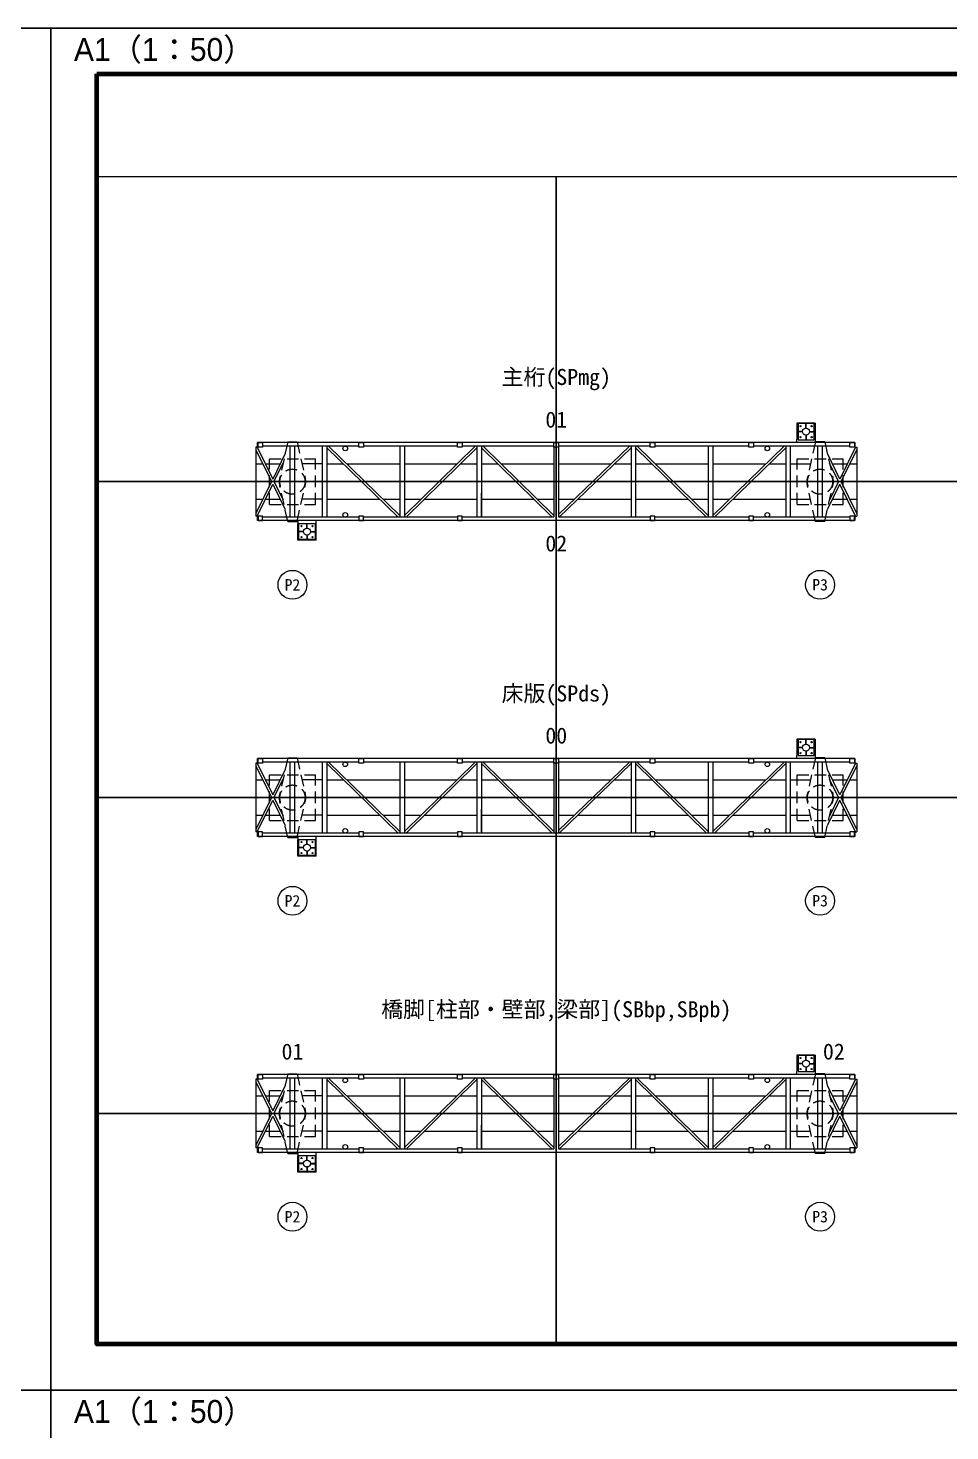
# Model space of a CAD drawing. Header units: millimetres. Extents: x 1420435 to 1630685, y -90750 to 107450.
# Drawn here: x 1504035 to 1524128, y 76858 to 107450 of the extents above; entities that cross this region are included whole.
import ezdxf
from ezdxf.enums import TextEntityAlignment as Align

# ---------------------------------------------------------------- set-up
doc = ezdxf.new("R2010")
doc.units = ezdxf.units.MM
doc.linetypes.add('DASHED', pattern=[19.05, 12.7, -6.35])
doc.layers.get('Defpoints').update_dxf_attribs({"color": 4})
for name, color, linetype, lineweight in [('D-MTR-FRAM', 7, 'Continuous', 13), ('D-STR', 1, 'Continuous', 13), ('D-STR-HTXT', 7, 'Continuous', 13), ('D-STR-TXT', 7, 'Continuous', 13), ('D-TTL', 2, 'Continuous', 140)]:
    doc.layers.add(name, color=color, linetype=linetype, lineweight=lineweight)
doc.styles.add('MS ゴシック', font='MS Gothic.ttf')
doc.styles.add('MSゴシック', font='MS Gothic.ttf')

msp = doc.modelspace()

# ---------------------------------------------------------------- linework, layer by layer
at = {"layer": 'D-MTR-FRAM'}
msp.add_lwpolyline([(1505535, 104208), (1505535, 78750), (1545585, 78750), (1545585, 104208)], close=True, dxfattribs=at)
at = {"layer": 'D-STR', "color": 0}
for p, q in [((1521193, 98834), (1520793, 98834)), ((1520793, 98834), (1520793, 98480)), ((1520989, 98724), (1520989, 98814)), ((1520998, 98724), (1520998, 98814)), ((1521193, 98834), (1521193, 98480)), ((1520919, 98654), (1520828, 98654)), ((1520919, 98645), (1520828, 98645)), ((1520989, 98574), (1520989, 98484)), ((1520998, 98574), (1520998, 98484)), ((1521068, 98654), (1521158, 98654)), ((1521068, 98645), (1521158, 98645)), ((1508998, 98309), (1508998, 96809)), ((1509038, 98309), (1508998, 98309)), ((1508998, 98252), (1509339, 97559)), ((1509026, 98309), (1509367, 97616)), ((1509038, 98309), (1509038, 98409)), ((1509698, 98429), (1509898, 98429)), ((1509698, 98429), (1509698, 98429)), ((1509748, 96784), (1509748, 98334)), ((1509848, 96784), (1509848, 98334)), ((1510448, 98329), (1510448, 97944)), ((1511248, 98334), (1510498, 98334)), ((1510548, 98329), (1510548, 97944)), ((1512102, 96784), (1510548, 98299)), ((1512138, 96819), (1510584, 98334)), ((1512138, 98329), (1512138, 97944)), ((1513782, 98334), (1512238, 96819)), ((1512238, 98329), (1512238, 97944)), ((1513818, 98299), (1512274, 96784)), ((1513818, 98329), (1513818, 97944)), ((1513918, 98329), (1513918, 97944)), ((1515462, 96784), (1513918, 98299)), ((1515498, 96819), (1513954, 98334)), ((1515498, 98329), (1515498, 97944)), ((1517142, 98334), (1515598, 96844)), ((1515598, 98329), (1515598, 97944)), ((1517178, 98299), (1515608, 96784)), ((1517178, 98329), (1517178, 97944)), ((1517278, 98329), (1517278, 97944)), ((1518822, 96784), (1517278, 98299)), ((1518858, 96819), (1517314, 98334)), ((1518858, 98329), (1518858, 97944)), ((1520512, 98334), (1518958, 96819)), ((1518958, 98329), (1518958, 97944)), ((1520548, 98299), (1518994, 96784)), ((1520548, 98329), (1520548, 97944)), ((1520648, 98329), (1520648, 97944)), ((1520776, 98429), (1520776, 98429)), ((1520776, 98429), (1520776, 98429)), ((1521398, 98429), (1521198, 98429)), ((1521198, 98429), (1521198, 98429)), ((1521248, 96784), (1521248, 98334)), ((1521348, 96784), (1521348, 98334)), ((1521398, 98429), (1521398, 98429)), ((1522070, 98309), (1521729, 97616)), ((1521757, 97559), (1522098, 98253)), ((1522058, 98409), (1522058, 98309)), ((1522058, 98309), (1522098, 98309)), ((1522098, 98309), (1522098, 96809)), ((1508998, 97944), (1509150, 97944)), ((1509206, 97944), (1509528, 97944)), ((1509640, 98170), (1509367, 97616)), ((1509395, 97560), (1509592, 97961)), ((1510448, 97944), (1510007, 97944)), ((1510448, 97944), (1510448, 97559)), ((1510548, 97944), (1510548, 97559)), ((1510548, 97944), (1510912, 97944)), ((1510984, 97944), (1512138, 97944)), ((1512138, 97944), (1512138, 97559)), ((1512238, 97944), (1512238, 97559)), ((1512238, 97944), (1513385, 97944)), ((1513456, 97944), (1513818, 97944)), ((1513818, 97944), (1513818, 97559)), ((1513918, 97944), (1513918, 97559)), ((1513918, 97944), (1514280, 97944)), ((1514351, 97944), (1515498, 97944)), ((1515498, 97944), (1515498, 97559)), ((1515598, 97944), (1515598, 97559)), ((1515598, 97944), (1516738, 97944)), ((1516810, 97944), (1517178, 97944)), ((1517178, 97944), (1517178, 97559)), ((1517278, 97944), (1517278, 97559)), ((1517278, 97944), (1517640, 97944)), ((1517711, 97944), (1518858, 97944)), ((1518858, 97944), (1518858, 97559)), ((1518958, 97944), (1518958, 97559)), ((1518958, 97944), (1520112, 97944)), ((1520184, 97944), (1520548, 97944)), ((1520548, 97944), (1520548, 97559)), ((1520648, 97944), (1520648, 97559)), ((1520648, 97944), (1521089, 97944)), ((1521729, 97616), (1521456, 98171)), ((1521701, 97559), (1521504, 97960)), ((1521568, 97944), (1521891, 97944)), ((1521946, 97944), (1522098, 97944)), ((1509339, 97559), (1508998, 96866)), ((1508998, 97559), (1509339, 97559)), ((1509026, 96809), (1509367, 97502)), ((1509367, 97502), (1509640, 96948)), ((1509373, 97547), (1509373, 97547)), ((1509395, 97560), (1509592, 97159)), ((1509395, 97559), (1509508, 97559)), ((1510088, 97559), (1510448, 97559)), ((1510448, 97559), (1510448, 97174)), ((1510548, 97559), (1510548, 97174)), ((1510548, 97559), (1511307, 97559)), ((1511379, 97559), (1512138, 97559)), ((1512138, 97559), (1512138, 97174)), ((1512238, 97559), (1512238, 97174)), ((1512238, 97559), (1512992, 97559)), ((1513064, 97559), (1513818, 97559)), ((1513818, 97559), (1513818, 97174)), ((1513918, 97559), (1513918, 97174)), ((1513918, 97559), (1514672, 97559)), ((1513918, 96809), (1513918, 97309)), ((1514744, 97559), (1515498, 97559)), ((1515498, 97559), (1515498, 97174)), ((1515598, 97559), (1515598, 97174)), ((1515598, 97559), (1516339, 97559)), ((1516411, 97559), (1517178, 97559)), ((1517178, 97559), (1517178, 97174)), ((1517278, 97559), (1517278, 97174)), ((1517278, 97559), (1518032, 97559)), ((1518104, 97559), (1518858, 97559)), ((1518858, 97559), (1518858, 97174)), ((1518958, 97559), (1518958, 97174)), ((1518958, 97559), (1519717, 97559)), ((1519789, 97559), (1520548, 97559)), ((1520548, 97559), (1520548, 97174)), ((1520648, 97559), (1520648, 97174)), ((1520648, 97559), (1521008, 97559)), ((1521456, 96948), (1521729, 97502)), ((1521701, 97559), (1521504, 97157)), ((1521588, 97559), (1521701, 97559)), ((1522070, 96809), (1521729, 97502)), ((1522098, 96866), (1521757, 97559)), ((1521757, 97559), (1522098, 97559)), ((1508998, 97174), (1509150, 97174)), ((1509206, 97174), (1509528, 97174)), ((1510448, 97174), (1510007, 97174)), ((1510448, 97174), (1510448, 96789)), ((1510548, 97174), (1510548, 96789)), ((1510548, 97174), (1511702, 97174)), ((1511774, 97174), (1512138, 97174)), ((1512138, 97174), (1512138, 96789)), ((1512238, 97174), (1512238, 96789)), ((1512238, 97174), (1512600, 97174)), ((1512671, 97174), (1513818, 97174)), ((1513818, 97174), (1513818, 96789)), ((1513918, 97174), (1513918, 96789)), ((1513918, 97174), (1515065, 97174)), ((1515136, 97174), (1515498, 97174)), ((1515498, 97174), (1515498, 96789)), ((1515598, 97174), (1515940, 97174)), ((1515598, 97174), (1515598, 96789)), ((1516012, 97174), (1517178, 97174)), ((1517178, 97174), (1517178, 96789)), ((1517278, 97174), (1517278, 96789)), ((1517278, 97174), (1518425, 97174)), ((1518496, 97174), (1518858, 97174)), ((1518858, 97174), (1518858, 96789)), ((1518958, 97174), (1518958, 96789)), ((1518958, 97174), (1519322, 97174)), ((1519394, 97174), (1520548, 97174)), ((1520548, 97174), (1520548, 96789)), ((1520648, 97174), (1520648, 96789)), ((1520648, 97174), (1521089, 97174)), ((1521568, 97174), (1521891, 97174)), ((1521946, 97174), (1522098, 97174)), ((1509038, 96809), (1508998, 96809)), ((1509038, 96709), (1509038, 96809)), ((1509698, 96689), (1509898, 96689)), ((1509698, 96689), (1509698, 96689)), ((1509898, 96689), (1509898, 96689)), ((1521398, 96689), (1521198, 96689)), ((1521198, 96689), (1521198, 96689)), ((1521398, 96689), (1521398, 96689)), ((1522058, 96809), (1522058, 96709)), ((1522058, 96809), (1522098, 96809)), ((1509915, 96284), (1509915, 96639)), ((1510040, 96474), (1509950, 96474)), ((1510040, 96465), (1509950, 96465)), ((1510110, 96544), (1510110, 96634)), ((1510110, 96394), (1510110, 96304)), ((1510119, 96544), (1510119, 96634)), ((1510119, 96394), (1510119, 96304)), ((1510190, 96474), (1510280, 96474)), ((1510190, 96465), (1510280, 96465)), ((1510315, 96284), (1510315, 96639)), ((1510315, 96284), (1509915, 96284)), ((1521193, 91944), (1520793, 91944)), ((1520793, 91944), (1520793, 91590)), ((1520989, 91834), (1520989, 91924)), ((1520998, 91834), (1520998, 91924)), ((1521193, 91944), (1521193, 91590)), ((1522058, 91519), (1509038, 91519)), ((1509038, 91419), (1509038, 91519)), ((1509698, 91539), (1509898, 91539)), ((1509698, 91539), (1509698, 91539)), ((1520776, 91539), (1520776, 91539)), ((1520776, 91539), (1520776, 91539)), ((1520919, 91764), (1520828, 91764)), ((1520919, 91755), (1520828, 91755)), ((1520989, 91684), (1520989, 91594)), ((1520998, 91684), (1520998, 91594)), ((1521068, 91764), (1521158, 91764)), ((1521068, 91755), (1521158, 91755)), ((1521398, 91539), (1521198, 91539)), ((1521198, 91539), (1521198, 91539)), ((1521398, 91539), (1521398, 91539)), ((1522058, 91519), (1522058, 91419)), ((1509038, 91419), (1508998, 91419)), ((1508998, 91362), (1509339, 90669)), ((1509026, 91419), (1509367, 90726)), ((1509640, 91280), (1509367, 90726)), ((1509748, 89894), (1509748, 91444)), ((1509848, 89894), (1509848, 91444)), ((1510448, 91439), (1510448, 91054)), ((1511248, 91444), (1510498, 91444)), ((1510548, 91439), (1510548, 91054)), ((1512102, 89894), (1510548, 91409)), ((1512138, 89929), (1510584, 91444)), ((1512138, 91439), (1512138, 91054)), ((1513782, 91444), (1512238, 89929)), ((1512238, 91439), (1512238, 91054)), ((1513818, 91409), (1512274, 89894)), ((1513818, 91439), (1513818, 91054)), ((1513918, 91439), (1513918, 91054)), ((1515462, 89894), (1513918, 91409)), ((1515498, 89929), (1513954, 91444)), ((1515498, 91439), (1515498, 91054)), ((1517142, 91444), (1515598, 89954)), ((1515598, 91439), (1515598, 91054)), ((1517178, 91409), (1515608, 89894)), ((1517178, 91439), (1517178, 91054)), ((1517278, 91439), (1517278, 91054)), ((1518822, 89894), (1517278, 91409)), ((1518858, 89929), (1517314, 91444)), ((1518858, 91439), (1518858, 91054)), ((1520512, 91444), (1518958, 89929)), ((1518958, 91439), (1518958, 91054)), ((1520548, 91409), (1518994, 89894)), ((1520548, 91439), (1520548, 91054)), ((1520648, 91439), (1520648, 91054)), ((1521248, 89894), (1521248, 91444)), ((1521348, 89894), (1521348, 91444)), ((1521729, 90726), (1521456, 91281)), ((1522070, 91419), (1521729, 90726)), ((1521757, 90669), (1522098, 91363)), ((1522058, 91419), (1522098, 91419)), ((1509395, 90670), (1509592, 91071)), ((1510448, 91054), (1510448, 90669)), ((1510548, 91054), (1510548, 90669)), ((1512138, 91054), (1512138, 90669)), ((1512238, 91054), (1512238, 90669)), ((1513818, 91054), (1513818, 90669)), ((1513918, 91054), (1513918, 90669)), ((1515498, 91054), (1515498, 90669)), ((1515598, 91054), (1515598, 90669)), ((1517178, 91054), (1517178, 90669)), ((1517278, 91054), (1517278, 90669)), ((1518858, 91054), (1518858, 90669)), ((1518958, 91054), (1518958, 90669)), ((1520548, 91054), (1520548, 90669)), ((1520648, 91054), (1520648, 90669)), ((1521701, 90669), (1521504, 91070)), ((1509339, 90669), (1508998, 89976)), ((1509026, 89919), (1509367, 90612)), ((1509367, 90612), (1509640, 90058)), ((1509395, 90670), (1509592, 90269)), ((1510448, 90669), (1510448, 90284)), ((1510548, 90669), (1510548, 90284)), ((1512138, 90669), (1512138, 90284)), ((1512238, 90669), (1512238, 90284)), ((1513818, 90669), (1513818, 90284)), ((1513918, 90669), (1513918, 90284)), ((1515498, 90669), (1515498, 90284)), ((1515598, 90669), (1515598, 90284)), ((1517178, 90669), (1517178, 90284)), ((1517278, 90669), (1517278, 90284)), ((1518858, 90669), (1518858, 90284)), ((1518958, 90669), (1518958, 90284)), ((1520548, 90669), (1520548, 90284)), ((1520648, 90669), (1520648, 90284)), ((1521456, 90058), (1521729, 90612)), ((1521701, 90669), (1521504, 90267)), ((1522070, 89919), (1521729, 90612)), ((1522098, 89976), (1521757, 90669)), ((1510448, 90284), (1510448, 89899)), ((1510548, 90284), (1510548, 89899)), ((1512138, 90284), (1512138, 89899)), ((1512238, 90284), (1512238, 89899)), ((1513818, 90284), (1513818, 89899)), ((1513918, 89919), (1513918, 90419)), ((1513918, 90284), (1513918, 89899)), ((1515498, 90284), (1515498, 89899)), ((1515598, 90284), (1515598, 89899)), ((1517178, 90284), (1517178, 89899)), ((1517278, 90284), (1517278, 89899)), ((1518858, 90284), (1518858, 89899)), ((1518958, 90284), (1518958, 89899)), ((1520548, 90284), (1520548, 89899)), ((1520648, 90284), (1520648, 89899)), ((1509038, 89919), (1508998, 89919)), ((1509038, 89819), (1509038, 89919)), ((1522058, 89819), (1509038, 89819)), ((1509698, 89799), (1509898, 89799)), ((1509698, 89799), (1509698, 89799)), ((1509898, 89799), (1509898, 89799)), ((1509915, 89394), (1509915, 89749)), ((1510110, 89654), (1510110, 89744)), ((1510119, 89654), (1510119, 89744)), ((1510315, 89394), (1510315, 89749)), ((1521398, 89799), (1521198, 89799)), ((1521198, 89799), (1521198, 89799)), ((1521398, 89799), (1521398, 89799)), ((1522058, 89919), (1522058, 89819)), ((1522058, 89919), (1522098, 89919)), ((1510315, 89394), (1509915, 89394)), ((1510040, 89584), (1509950, 89584)), ((1510040, 89575), (1509950, 89575)), ((1510110, 89504), (1510110, 89414)), ((1510119, 89504), (1510119, 89414)), ((1510190, 89584), (1510280, 89584)), ((1510190, 89575), (1510280, 89575)), ((1521193, 85054), (1520793, 85054)), ((1520793, 85054), (1520793, 84700)), ((1521193, 85054), (1521193, 84700)), ((1520919, 84874), (1520828, 84874)), ((1520919, 84865), (1520828, 84865)), ((1520989, 84944), (1520989, 85034)), ((1520989, 84794), (1520989, 84704)), ((1520998, 84944), (1520998, 85034)), ((1520998, 84794), (1520998, 84704)), ((1521068, 84874), (1521158, 84874)), ((1521068, 84865), (1521158, 84865)), ((1508998, 84529), (1508998, 83029)), ((1509038, 84529), (1508998, 84529)), ((1508998, 84472), (1509339, 83779)), ((1509026, 84529), (1509367, 83836)), ((1522058, 84629), (1509038, 84629)), ((1509038, 84529), (1509038, 84629)), ((1511248, 84554), (1509148, 84554)), ((1509698, 84649), (1509698, 84649)), ((1509748, 83004), (1509748, 84554)), ((1509848, 83004), (1509848, 84554)), ((1510448, 84549), (1510448, 84164)), ((1511248, 84554), (1510498, 84554)), ((1510548, 84549), (1510548, 84164)), ((1512102, 83004), (1510548, 84519)), ((1512138, 83039), (1510584, 84554)), ((1513398, 84554), (1511348, 84554)), ((1512138, 84549), (1512138, 84164)), ((1513782, 84554), (1512238, 83039)), ((1512238, 84549), (1512238, 84164)), ((1513818, 84519), (1512274, 83004)), ((1515498, 84554), (1513498, 84554)), ((1513818, 84549), (1513818, 84164)), ((1513918, 84549), (1513918, 84164)), ((1515462, 83004), (1513918, 84519)), ((1515498, 83039), (1513954, 84554)), ((1515498, 84549), (1515498, 84164)), ((1517598, 84554), (1515598, 84554)), ((1517142, 84554), (1515598, 83064)), ((1515598, 84549), (1515598, 84164)), ((1517178, 84519), (1515608, 83004)), ((1517178, 84549), (1517178, 84164)), ((1517278, 84549), (1517278, 84164)), ((1518822, 83004), (1517278, 84519)), ((1518858, 83039), (1517314, 84554)), ((1519748, 84554), (1517698, 84554)), ((1518858, 84549), (1518858, 84164)), ((1520512, 84554), (1518958, 83039)), ((1518958, 84549), (1518958, 84164)), ((1520548, 84519), (1518994, 83004)), ((1521948, 84554), (1519848, 84554)), ((1520598, 84554), (1519848, 84554)), ((1520548, 84549), (1520548, 84164)), ((1520648, 84549), (1520648, 84164)), ((1520776, 84649), (1520776, 84649)), ((1520776, 84649), (1520776, 84649)), ((1521198, 84649), (1521198, 84649)), ((1521248, 83004), (1521248, 84554)), ((1521348, 83004), (1521348, 84554)), ((1521398, 84649), (1521398, 84649)), ((1522070, 84529), (1521729, 83836)), ((1521757, 83779), (1522098, 84473)), ((1522058, 84629), (1522058, 84529)), ((1522058, 84529), (1522098, 84529)), ((1522098, 84529), (1522098, 83029)), ((1508998, 84164), (1509150, 84164)), ((1509206, 84164), (1509528, 84164)), ((1509640, 84390), (1509367, 83836)), ((1509395, 83780), (1509592, 84181)), ((1510448, 84164), (1510007, 84164)), ((1510448, 84164), (1510448, 83779)), ((1510548, 84164), (1510548, 83779)), ((1510548, 84164), (1510912, 84164)), ((1510984, 84164), (1512138, 84164)), ((1512138, 84164), (1512138, 83779)), ((1512238, 84164), (1512238, 83779)), ((1512238, 84164), (1513385, 84164)), ((1513456, 84164), (1513818, 84164)), ((1513818, 84164), (1513818, 83779)), ((1513918, 84164), (1513918, 83779)), ((1513918, 84164), (1514280, 84164)), ((1514351, 84164), (1515498, 84164)), ((1515498, 84164), (1515498, 83779)), ((1515598, 84164), (1515598, 83779)), ((1515598, 84164), (1516738, 84164)), ((1516810, 84164), (1517178, 84164)), ((1517178, 84164), (1517178, 83779)), ((1517278, 84164), (1517278, 83779)), ((1517278, 84164), (1517640, 84164)), ((1517711, 84164), (1518858, 84164)), ((1518858, 84164), (1518858, 83779)), ((1518958, 84164), (1518958, 83779)), ((1518958, 84164), (1520112, 84164)), ((1520184, 84164), (1520548, 84164)), ((1520548, 84164), (1520548, 83779)), ((1520648, 84164), (1520648, 83779)), ((1520648, 84164), (1521089, 84164)), ((1521729, 83836), (1521456, 84391)), ((1521701, 83779), (1521504, 84180)), ((1521568, 84164), (1521891, 84164)), ((1521946, 84164), (1522098, 84164)), ((1509339, 83779), (1508998, 83086)), ((1508998, 83779), (1509339, 83779)), ((1509026, 83029), (1509367, 83722)), ((1509367, 83722), (1509640, 83168)), ((1509373, 83767), (1509373, 83767)), ((1509395, 83780), (1509592, 83379)), ((1509395, 83779), (1509508, 83779)), ((1510088, 83779), (1510448, 83779)), ((1510448, 83779), (1510448, 83394)), ((1510548, 83779), (1510548, 83394)), ((1510548, 83779), (1511307, 83779)), ((1511379, 83779), (1512138, 83779)), ((1512138, 83779), (1512138, 83394)), ((1512238, 83779), (1512238, 83394)), ((1512238, 83779), (1512992, 83779)), ((1513064, 83779), (1513818, 83779)), ((1513818, 83779), (1513818, 83394)), ((1513918, 83779), (1513918, 83394)), ((1513918, 83779), (1514672, 83779)), ((1513918, 83029), (1513918, 83529)), ((1514744, 83779), (1515498, 83779)), ((1515498, 83779), (1515498, 83394)), ((1515598, 83779), (1515598, 83394)), ((1515598, 83779), (1516339, 83779)), ((1516411, 83779), (1517178, 83779)), ((1517178, 83779), (1517178, 83394)), ((1517278, 83779), (1517278, 83394)), ((1517278, 83779), (1518032, 83779)), ((1518104, 83779), (1518858, 83779)), ((1518858, 83779), (1518858, 83394)), ((1518958, 83779), (1518958, 83394)), ((1518958, 83779), (1519717, 83779)), ((1519789, 83779), (1520548, 83779)), ((1520548, 83779), (1520548, 83394)), ((1520648, 83779), (1520648, 83394)), ((1520648, 83779), (1521008, 83779)), ((1521456, 83168), (1521729, 83722)), ((1521701, 83779), (1521504, 83377)), ((1521588, 83779), (1521701, 83779)), ((1522070, 83029), (1521729, 83722)), ((1522098, 83086), (1521757, 83779)), ((1521757, 83779), (1522098, 83779)), ((1508998, 83394), (1509150, 83394)), ((1509206, 83394), (1509528, 83394)), ((1510448, 83394), (1510007, 83394)), ((1510448, 83394), (1510448, 83009)), ((1510548, 83394), (1510548, 83009)), ((1510548, 83394), (1511702, 83394)), ((1511774, 83394), (1512138, 83394)), ((1512138, 83394), (1512138, 83009)), ((1512238, 83394), (1512238, 83009)), ((1512238, 83394), (1512600, 83394)), ((1512671, 83394), (1513818, 83394)), ((1513818, 83394), (1513818, 83009)), ((1513918, 83394), (1513918, 83009)), ((1513918, 83394), (1515065, 83394)), ((1515136, 83394), (1515498, 83394)), ((1515498, 83394), (1515498, 83009)), ((1515598, 83394), (1515940, 83394)), ((1515598, 83394), (1515598, 83009)), ((1516012, 83394), (1517178, 83394)), ((1517178, 83394), (1517178, 83009)), ((1517278, 83394), (1517278, 83009)), ((1517278, 83394), (1518425, 83394)), ((1518496, 83394), (1518858, 83394)), ((1518858, 83394), (1518858, 83009)), ((1518958, 83394), (1518958, 83009)), ((1518958, 83394), (1519322, 83394)), ((1519394, 83394), (1520548, 83394)), ((1520548, 83394), (1520548, 83009)), ((1520648, 83394), (1520648, 83009)), ((1520648, 83394), (1521089, 83394)), ((1521568, 83394), (1521891, 83394)), ((1521946, 83394), (1522098, 83394)), ((1509038, 83029), (1508998, 83029)), ((1509038, 82929), (1509038, 83029)), ((1522058, 82929), (1509038, 82929)), ((1511248, 83004), (1509148, 83004)), ((1509698, 82909), (1509698, 82909)), ((1509898, 82909), (1509898, 82909)), ((1513398, 83004), (1511348, 83004)), ((1515498, 83004), (1513498, 83004)), ((1517598, 83004), (1515598, 83004)), ((1519748, 83004), (1517698, 83004)), ((1521948, 83004), (1519848, 83004)), ((1521198, 82909), (1521198, 82909)), ((1521398, 82909), (1521398, 82909)), ((1522058, 83029), (1522058, 82929)), ((1522058, 83029), (1522098, 83029)), ((1509915, 82504), (1509915, 82859)), ((1510040, 82694), (1509950, 82694)), ((1510040, 82685), (1509950, 82685)), ((1510110, 82764), (1510110, 82854)), ((1510110, 82614), (1510110, 82524)), ((1510119, 82764), (1510119, 82854)), ((1510119, 82614), (1510119, 82524)), ((1510190, 82694), (1510280, 82694)), ((1510190, 82685), (1510280, 82685)), ((1510315, 82504), (1510315, 82859)), ((1510315, 82504), (1509915, 82504))]:
    msp.add_line(p, q, dxfattribs=at)
at = {"layer": 'D-STR', "color": 1}
for p, q in [((1522058, 98409), (1509038, 98409)), ((1511248, 98334), (1509148, 98334)), ((1513398, 98334), (1511348, 98334)), ((1515498, 98334), (1513498, 98334)), ((1517598, 98334), (1515598, 98334)), ((1519748, 98334), (1517698, 98334)), ((1521948, 98334), (1519848, 98334)), ((1520598, 98334), (1519848, 98334)), ((1522058, 96709), (1509038, 96709)), ((1511248, 96784), (1509148, 96784)), ((1513398, 96784), (1511348, 96784)), ((1515498, 96784), (1513498, 96784)), ((1517598, 96784), (1515598, 96784)), ((1519748, 96784), (1517698, 96784)), ((1521948, 96784), (1519848, 96784)), ((1519748, 91444), (1517698, 91444)), ((1521948, 91444), (1519848, 91444)), ((1520598, 91444), (1519848, 91444)), ((1522098, 91419), (1522098, 89919)), ((1508998, 91054), (1509150, 91054)), ((1509206, 91054), (1509528, 91054)), ((1510448, 91054), (1510007, 91054)), ((1510548, 91054), (1510912, 91054)), ((1510984, 91054), (1512138, 91054)), ((1512238, 91054), (1513385, 91054)), ((1513456, 91054), (1513818, 91054)), ((1513918, 91054), (1514280, 91054)), ((1514351, 91054), (1515498, 91054)), ((1515598, 91054), (1516738, 91054)), ((1516810, 91054), (1517178, 91054)), ((1517278, 91054), (1517640, 91054)), ((1517711, 91054), (1518858, 91054)), ((1518958, 91054), (1520112, 91054)), ((1520184, 91054), (1520548, 91054)), ((1520648, 91054), (1521089, 91054)), ((1521568, 91054), (1521891, 91054)), ((1521946, 91054), (1522098, 91054)), ((1508998, 90669), (1509339, 90669)), ((1509373, 90657), (1509373, 90657)), ((1509395, 90669), (1509508, 90669)), ((1510088, 90669), (1510448, 90669)), ((1510548, 90669), (1511307, 90669)), ((1511379, 90669), (1512138, 90669)), ((1512238, 90669), (1512992, 90669)), ((1513064, 90669), (1513818, 90669)), ((1513918, 90669), (1514672, 90669)), ((1514744, 90669), (1515498, 90669)), ((1515598, 90669), (1516339, 90669)), ((1516411, 90669), (1517178, 90669)), ((1517278, 90669), (1518032, 90669)), ((1518104, 90669), (1518858, 90669)), ((1518958, 90669), (1519717, 90669)), ((1519789, 90669), (1520548, 90669)), ((1520648, 90669), (1521008, 90669)), ((1521588, 90669), (1521701, 90669)), ((1521757, 90669), (1522098, 90669)), ((1508998, 90284), (1509150, 90284)), ((1509206, 90284), (1509528, 90284)), ((1510448, 90284), (1510007, 90284)), ((1510548, 90284), (1511702, 90284)), ((1511774, 90284), (1512138, 90284)), ((1512238, 90284), (1512600, 90284)), ((1512671, 90284), (1513818, 90284)), ((1513918, 90284), (1515065, 90284)), ((1515136, 90284), (1515498, 90284)), ((1515598, 90284), (1515940, 90284)), ((1516012, 90284), (1517178, 90284)), ((1517278, 90284), (1518425, 90284)), ((1518496, 90284), (1518858, 90284)), ((1518958, 90284), (1519322, 90284)), ((1519394, 90284), (1520548, 90284)), ((1520648, 90284), (1521089, 90284)), ((1521568, 90284), (1521891, 90284)), ((1521946, 90284), (1522098, 90284)), ((1511248, 89894), (1509148, 89894)), ((1513398, 89894), (1511348, 89894)), ((1515598, 89894), (1513498, 89894)), ((1517598, 89894), (1515598, 89894)), ((1519748, 89894), (1517698, 89894)), ((1521948, 89894), (1519848, 89894))]:
    msp.add_line(p, q, dxfattribs=at)
at = {"layer": 'D-STR', "color": 0, "linetype": 'DASHED', "ltscale": 20}
for p, q in [((1509698, 98429), (1509522, 97647)), ((1509898, 98429), (1510074, 97647)), ((1521198, 98429), (1521022, 97647)), ((1521398, 98429), (1521574, 97647)), ((1509298, 97059), (1509298, 98059)), ((1509298, 98059), (1510298, 98059)), ((1510298, 97059), (1510298, 98059)), ((1520798, 97059), (1520798, 98059)), ((1520798, 98059), (1521798, 98059)), ((1521798, 97059), (1521798, 98059)), ((1509698, 96689), (1509522, 97471)), ((1509898, 96689), (1510074, 97471)), ((1521198, 96689), (1521022, 97471)), ((1521398, 96689), (1521574, 97471)), ((1509298, 97059), (1510298, 97059)), ((1520798, 97059), (1521798, 97059)), ((1509698, 91539), (1509522, 90757)), ((1509898, 91539), (1510074, 90757)), ((1521198, 91539), (1521022, 90757)), ((1521398, 91539), (1521574, 90757)), ((1509298, 90169), (1509298, 91169)), ((1509298, 91169), (1510298, 91169)), ((1510298, 90169), (1510298, 91169)), ((1520798, 90169), (1520798, 91169)), ((1520798, 91169), (1521798, 91169)), ((1521798, 90169), (1521798, 91169)), ((1509698, 89799), (1509522, 90581)), ((1509898, 89799), (1510074, 90581)), ((1521198, 89799), (1521022, 90581)), ((1521398, 89799), (1521574, 90581)), ((1509298, 90169), (1510298, 90169)), ((1520798, 90169), (1521798, 90169)), ((1509298, 83279), (1509298, 84279)), ((1509298, 84279), (1510298, 84279)), ((1510298, 83279), (1510298, 84279)), ((1520798, 83279), (1520798, 84279)), ((1520798, 84279), (1521798, 84279)), ((1521798, 83279), (1521798, 84279)), ((1509298, 83279), (1510298, 83279)), ((1520798, 83279), (1521798, 83279))]:
    msp.add_line(p, q, dxfattribs=at)
at = {"layer": 'D-STR', "color": 0, "linetype": 'DASHED'}
for p, q in [((1520793, 98409), (1520793, 98480)), ((1521193, 98409), (1520793, 98409)), ((1521193, 98480), (1521193, 98409)), ((1510315, 96709), (1509915, 96709)), ((1509915, 96709), (1509915, 96639)), ((1510315, 96639), (1510315, 96709)), ((1520793, 91519), (1520793, 91590)), ((1521193, 91519), (1520793, 91519)), ((1521193, 91590), (1521193, 91519)), ((1510315, 89819), (1509915, 89819)), ((1509915, 89819), (1509915, 89749)), ((1510315, 89749), (1510315, 89819)), ((1520793, 84629), (1520793, 84700)), ((1521193, 84629), (1520793, 84629)), ((1521193, 84700), (1521193, 84629)), ((1510315, 82929), (1509915, 82929)), ((1509915, 82929), (1509915, 82859)), ((1510315, 82859), (1510315, 82929))]:
    msp.add_line(p, q, dxfattribs=at)
at = {"layer": 'D-STR'}
for p, q in [((1508998, 91419), (1508998, 89919)), ((1511248, 91444), (1509148, 91444)), ((1513398, 91444), (1511348, 91444)), ((1515498, 91444), (1513498, 91444)), ((1517598, 91444), (1515598, 91444)), ((1509698, 84649), (1509898, 84649)), ((1521398, 84649), (1521198, 84649)), ((1509698, 82909), (1509898, 82909)), ((1521398, 82909), (1521198, 82909))]:
    msp.add_line(p, q, dxfattribs=at)
at = {"layer": 'D-STR', "linetype": 'DASHED', "ltscale": 20}
for p, q in [((1509698, 84649), (1509522, 83867)), ((1509898, 84649), (1510074, 83867)), ((1521198, 84649), (1521022, 83867)), ((1521398, 84649), (1521574, 83867)), ((1509698, 82909), (1509522, 83691)), ((1509898, 82909), (1510074, 83691)), ((1521198, 82909), (1521022, 83691)), ((1521398, 82909), (1521574, 83691))]:
    msp.add_line(p, q, dxfattribs=at)
at = {"layer": 'D-STR', "color": 0}
for points in [[(1521168, 98824), (1520818, 98824), (1520818, 98474), (1521168, 98474)], [(1509148, 98309), (1509048, 98309), (1509048, 98409), (1509148, 98409)], [(1511348, 98309), (1511248, 98309), (1511248, 98409), (1511348, 98409)], [(1513498, 98309), (1513398, 98309), (1513398, 98409), (1513498, 98409)], [(1515598, 98309), (1515498, 98309), (1515498, 98409), (1515598, 98409)], [(1517698, 98309), (1517598, 98309), (1517598, 98409), (1517698, 98409)], [(1519848, 98309), (1519748, 98309), (1519748, 98409), (1519848, 98409)], [(1522048, 98309), (1521948, 98309), (1521948, 98409), (1522048, 98409)], [(1509148, 96809), (1509048, 96809), (1509048, 96709), (1509148, 96709)], [(1511348, 96809), (1511248, 96809), (1511248, 96709), (1511348, 96709)], [(1513498, 96809), (1513398, 96809), (1513398, 96709), (1513498, 96709)], [(1517698, 96809), (1517598, 96809), (1517598, 96709), (1517698, 96709)], [(1519848, 96809), (1519748, 96809), (1519748, 96709), (1519848, 96709)], [(1522048, 96809), (1521948, 96809), (1521948, 96709), (1522048, 96709)], [(1510290, 96294), (1509940, 96294), (1509940, 96644), (1510290, 96644)], [(1521168, 91934), (1520818, 91934), (1520818, 91584), (1521168, 91584)], [(1509148, 91419), (1509048, 91419), (1509048, 91519), (1509148, 91519)], [(1511348, 91419), (1511248, 91419), (1511248, 91519), (1511348, 91519)], [(1513498, 91419), (1513398, 91419), (1513398, 91519), (1513498, 91519)], [(1515598, 91419), (1515498, 91419), (1515498, 91519), (1515598, 91519)], [(1517698, 91419), (1517598, 91419), (1517598, 91519), (1517698, 91519)], [(1519848, 91419), (1519748, 91419), (1519748, 91519), (1519848, 91519)], [(1522048, 91419), (1521948, 91419), (1521948, 91519), (1522048, 91519)], [(1509148, 89919), (1509048, 89919), (1509048, 89819), (1509148, 89819)], [(1510290, 89404), (1509940, 89404), (1509940, 89754), (1510290, 89754)], [(1511348, 89919), (1511248, 89919), (1511248, 89819), (1511348, 89819)], [(1513498, 89919), (1513398, 89919), (1513398, 89819), (1513498, 89819)], [(1517698, 89919), (1517598, 89919), (1517598, 89819), (1517698, 89819)], [(1519848, 89919), (1519748, 89919), (1519748, 89819), (1519848, 89819)], [(1522048, 89919), (1521948, 89919), (1521948, 89819), (1522048, 89819)], [(1521168, 85044), (1520818, 85044), (1520818, 84694), (1521168, 84694)], [(1509148, 84529), (1509048, 84529), (1509048, 84629), (1509148, 84629)], [(1511348, 84529), (1511248, 84529), (1511248, 84629), (1511348, 84629)], [(1513498, 84529), (1513398, 84529), (1513398, 84629), (1513498, 84629)], [(1515598, 84529), (1515498, 84529), (1515498, 84629), (1515598, 84629)], [(1517698, 84529), (1517598, 84529), (1517598, 84629), (1517698, 84629)], [(1519848, 84529), (1519748, 84529), (1519748, 84629), (1519848, 84629)], [(1522048, 84529), (1521948, 84529), (1521948, 84629), (1522048, 84629)], [(1509148, 83029), (1509048, 83029), (1509048, 82929), (1509148, 82929)], [(1511348, 83029), (1511248, 83029), (1511248, 82929), (1511348, 82929)], [(1513498, 83029), (1513398, 83029), (1513398, 82929), (1513498, 82929)], [(1517698, 83029), (1517598, 83029), (1517598, 82929), (1517698, 82929)], [(1519848, 83029), (1519748, 83029), (1519748, 82929), (1519848, 82929)], [(1522048, 83029), (1521948, 83029), (1521948, 82929), (1522048, 82929)], [(1510290, 82514), (1509940, 82514), (1509940, 82864), (1510290, 82864)]]:
    msp.add_lwpolyline(points, close=True, dxfattribs=at)
for points in [[(1520989, 98814), (1520998, 98814)], [(1520828, 98645), (1520828, 98654)], [(1521158, 98645), (1521158, 98654)], [(1520989, 98484), (1520998, 98484)], [(1509950, 96474), (1509950, 96465)], [(1510110, 96634), (1510119, 96634)], [(1510280, 96474), (1510280, 96465)], [(1510110, 96304), (1510119, 96304)], [(1520989, 91924), (1520998, 91924)], [(1520828, 91755), (1520828, 91764)], [(1520989, 91594), (1520998, 91594)], [(1521158, 91755), (1521158, 91764)], [(1510110, 89744), (1510119, 89744)], [(1509950, 89584), (1509950, 89575)], [(1510110, 89414), (1510119, 89414)], [(1510280, 89584), (1510280, 89575)], [(1520828, 84865), (1520828, 84874)], [(1520989, 85034), (1520998, 85034)], [(1521158, 84865), (1521158, 84874)], [(1520989, 84704), (1520998, 84704)], [(1509950, 82694), (1509950, 82685)], [(1510110, 82854), (1510119, 82854)], [(1510280, 82694), (1510280, 82685)], [(1510110, 82524), (1510119, 82524)]]:
    msp.add_lwpolyline(points, dxfattribs=at)
for centre, radius in [((1520873, 98769), 12.5), ((1520873, 98529), 12.5), ((1520993, 98649), 75), ((1521113, 98769), 12.5), ((1521113, 98529), 12.5), ((1510948, 98284), 50), ((1520148, 98284), 50), ((1510948, 96834), 50), ((1520148, 96834), 50), ((1509995, 96589), 12.5), ((1510115, 96469), 75), ((1510235, 96589), 12.5), ((1509995, 96349), 12.5), ((1510235, 96349), 12.5), ((1520873, 91879), 12.5), ((1520993, 91759), 75), ((1521113, 91879), 12.5), ((1520873, 91639), 12.5), ((1521113, 91639), 12.5), ((1510948, 91394), 50), ((1520148, 91394), 50), ((1510948, 89944), 50), ((1520148, 89944), 50), ((1509995, 89699), 12.5), ((1510115, 89579), 75), ((1510235, 89699), 12.5), ((1509995, 89459), 12.5), ((1510235, 89459), 12.5), ((1520873, 84989), 12.5), ((1520873, 84749), 12.5), ((1520993, 84869), 75), ((1521113, 84989), 12.5), ((1521113, 84749), 12.5), ((1510948, 84504), 50), ((1520148, 84504), 50), ((1510948, 83054), 50), ((1520148, 83054), 50), ((1509995, 82809), 12.5), ((1510115, 82689), 75), ((1510235, 82809), 12.5), ((1509995, 82569), 12.5), ((1510235, 82569), 12.5)]:
    msp.add_circle(centre, radius, dxfattribs=at)
at = {"layer": 'D-STR', "color": 0, "linetype": 'DASHED', "ltscale": 20}
for centre in [(1509798, 97559), (1521298, 97559), (1509798, 90669), (1521298, 90669)]:
    msp.add_circle(centre, 275, dxfattribs=at)
at = {"layer": 'D-STR', "linetype": 'DASHED', "ltscale": 20}
for centre in [(1509798, 83779), (1521298, 83779)]:
    msp.add_circle(centre, 275, dxfattribs=at)
at = {"layer": 'D-STR', "color": 0, "linetype": 'DASHED', "ltscale": 20}
for centre, start, end in [((1509798, 97559), 162.3659, 197.6341), ((1509798, 97559), 342.3659, 17.6341), ((1521298, 97559), 162.3659, 197.6341), ((1521298, 97559), 342.3659, 17.6341), ((1509798, 90669), 162.3659, 197.6341), ((1509798, 90669), 342.3659, 17.6341), ((1521298, 90669), 162.3659, 197.6341), ((1521298, 90669), 342.3659, 17.6341), ((1509798, 83779), 162.3659, 197.6341), ((1509798, 83779), 342.3659, 17.6341), ((1521298, 83779), 162.3659, 197.6341), ((1521298, 83779), 342.3659, 17.6341)]:
    msp.add_arc(centre, 290, start, end, dxfattribs=at)
at = {"layer": 'D-STR-TXT'}
for centre in [(1509798, 95309), (1521298, 95309), (1509798, 88419), (1521298, 88419), (1509798, 81529), (1521298, 81529)]:
    msp.add_circle(centre, 315, dxfattribs=at)
at = {"layer": 'D-TTL', "linetype": 'Continuous'}
msp.add_lwpolyline([(1505535, 106450), (1545585, 106450), (1545585, 78750), (1505535, 78750)], close=True, dxfattribs=at)
at = {"layer": 'Defpoints'}
for p, q in [((1515548, 78750), (1515548, 104208)), ((1545585, 97559), (1505535, 97559)), ((1545585, 90669), (1505535, 90669)), ((1545585, 83779), (1505535, 83779))]:
    msp.add_line(p, q, dxfattribs=at)
at = {"layer": 'Defpoints', "linetype": 'Continuous'}
for points in [[(1462485, 77750), (1504535, 77750), (1504535, 107450), (1462485, 107450)], [(1504535, 77750), (1546585, 77750), (1546585, 107450), (1504535, 107450)], [(1504535, 48050), (1546585, 48050), (1546585, 77750), (1504535, 77750)]]:
    msp.add_lwpolyline(points, close=True, dxfattribs=at)

# ---------------------------------------------------------------- texts
at = {"layer": 'D-STR-HTXT', "color": 0, "style": 'MSゴシック'}
for s, p in [('主桁(SPmg)', (1515548, 99809)), ('01', (1515548, 98909)), ('02', (1515548, 96209)), ('床版(SPds)', (1515548, 92919)), ('00', (1515548, 92019)), ('橋脚[柱部・壁部,梁部](SBbp,SBpb)', (1515548, 86029)), ('01', (1509798, 85129)), ('02', (1521598, 85129))]:
    msp.add_text(s, height=350, dxfattribs=at).set_placement(p, align=Align.MIDDLE)
at = {"layer": 'D-STR-TXT', "char_height": 250, "attachment_point": 5, "style": 'MSゴシック'}
for s, insert in [('P2', (1509798, 95309)), ('P3', (1521298, 95309)), ('P2', (1509798, 88419)), ('P3', (1521298, 88419)), ('P2', (1509798, 81529)), ('P3', (1521298, 81529))]:
    msp.add_mtext_dynamic_manual_height_columns(s, width=7776.97, gutter_width=42.9, heights=[0], dxfattribs=dict(at, insert=insert))
at = {"layer": 'Defpoints', "char_height": 500, "attachment_point": 4, "style": 'MS ゴシック'}
for insert in [(1505035, 106950), (1505035, 77250)]:
    msp.add_mtext('{\\fMS PGothic|b0|i0|c128|p50;A1（1：50）}', dxfattribs=dict(at, insert=insert))

doc.saveas('drawing.dxf')
